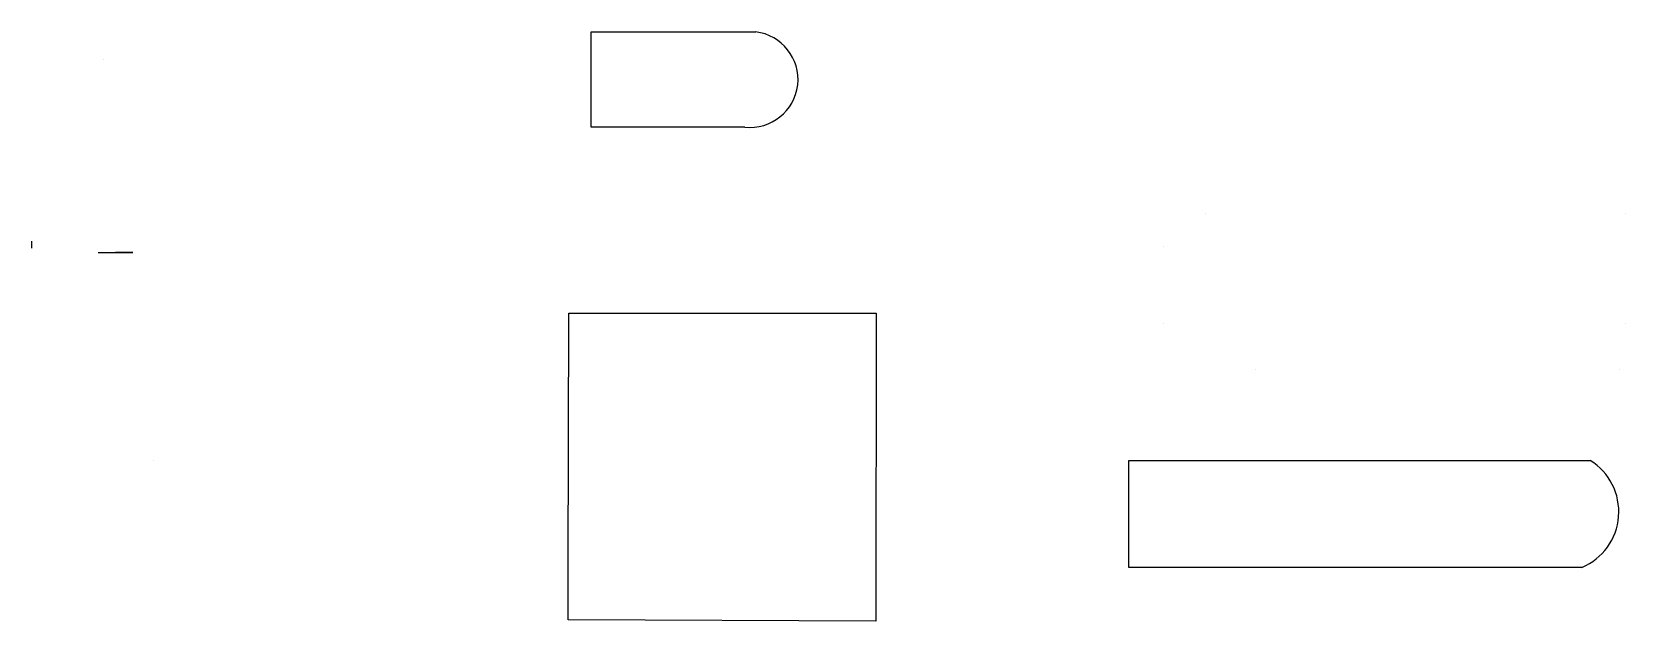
# Model space of a CAD drawing. Header units: inches. Extents: x -27 to 77, y 15 to 53.
import ezdxf

# ---------------------------------------------------------------- set-up
doc = ezdxf.new("R2010")
doc.units = ezdxf.units.IN
doc.header["$MEASUREMENT"] = 0

msp = doc.modelspace()

# ---------------------------------------------------------------- linework, layer by layer
for p, q in [((9.64, 52.32), (9.64, 53.26)), ((9.64, 53.26), (9.64, 53.26)), ((9.64, 53.26), (12.5, 53.26)), ((10.35, 53.26), (20.35, 53.26)), ((12.5, 53.26), (12.5, 53.26)), ((12.5, 53.26), (12.5, 53.26)), ((20.35, 53.26), (20.35, 53.26)), ((9.64, 47.07), (9.64, 52.32)), ((-22.04, 51.48), (-22.04, 51.48)), ((19.64, 47.07), (9.64, 47.07)), ((49.58, 41.45), (49.58, 41.45)), ((76.89, 41.45), (76.89, 41.45)), ((-26.73, 39.2), (-26.73, 39.67)), ((-26.73, 39.67), (-26.73, 39.67)), ((-22.41, 38.92), (-22.41, 38.92)), ((-22.41, 38.92), (-20.16, 38.92)), ((-20.16, 38.92), (-21.29, 38.92)), ((46.89, 39.29), (46.89, 39.29)), ((8.15, 18.38), (8.19, 34.98)), ((8.19, 34.98), (8.19, 34.98)), ((8.19, 34.98), (28.19, 34.98)), ((8.19, 34.98), (8.19, 34.98)), ((28.19, 34.98), (28.15, 14.98)), ((46.89, 34.32), (46.89, 34.32)), ((46.89, 34.32), (46.89, 34.32)), ((76.89, 34.32), (76.89, 34.32)), ((76.89, 34.32), (76.89, 34.32)), ((52.86, 31.32), (52.86, 31.32)), ((52.86, 31.32), (52.86, 31.32)), ((52.86, 31.32), (52.86, 31.32)), ((52.86, 31.32), (52.86, 31.32)), ((76.52, 31.32), (76.52, 31.32)), ((-18.84, 25.41), (-18.84, 25.41)), ((44.62, 25.41), (74.62, 25.41)), ((44.62, 18.47), (44.62, 25.41)), ((44.62, 25.41), (44.62, 25.41)), ((44.62, 25.41), (44.62, 25.41)), ((8.15, 15.07), (8.15, 18.38)), ((74.08, 18.47), (44.62, 18.47)), ((28.15, 14.98), (8.15, 15.07)), ((8.15, 15.07), (8.15, 15.07))]:
    msp.add_line(p, q)
for centre, radius, start, end in [((19.99, 50.17), 3.11, 263.4747, 83.4747), ((72.56, 22.08), 3.92, 292.7781, 58.2298)]:
    msp.add_arc(centre, radius, start, end)

doc.saveas('drawing.dxf')
